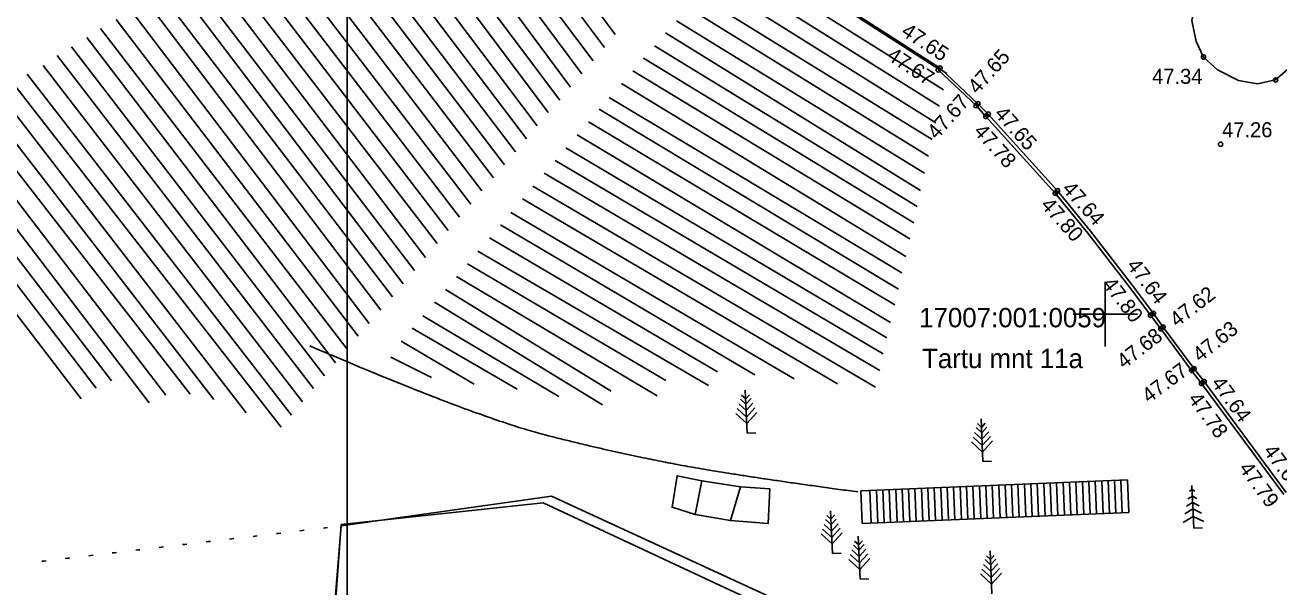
# Model space of a CAD drawing. Extents: x 641282 to 641556, y 6456209 to 6456605.
# Drawn here: x 641449.7 to 641508.1, y 6456387.3 to 6456413.5 of the extents above; entities that cross this region are included whole.
import ezdxf

# ---------------------------------------------------------------- set-up
doc = ezdxf.new("R2010")
doc.units = 0
for name, color, linetype in [('KORGUS', 7, 'Continuous'), ('Level 10', 7, 'Continuous'), ('Level 28', 7, 'Continuous'), ('Level 3', 7, 'Continuous'), ('Level 36', 7, 'Continuous'), ('Level 41', 7, 'Continuous'), ('Level 42', 7, 'Continuous'), ('Level 54', 7, 'Continuous'), ('PIIR', 7, 'Continuous'), ('TEE', 7, 'Continuous'), ('VORK', 7, 'Continuous'), ('VORMISTUS', 7, 'Continuous')]:
    doc.layers.add(name, color=color, linetype=linetype)

msp = doc.modelspace()

# ---------------------------------------------------------------- linework, layer by layer
at = {"layer": 'KORGUS'}
for centre in [(641504.575, 6456411.971), (641492.225, 6456411.373), (641492.307, 6456411.457), (641507.931, 6456410.905), (641493.988, 6456409.716), (641494.074, 6456409.797), (641494.44, 6456409.211), (641494.551, 6456409.319), (641505.37, 6456407.914), (641497.673, 6456405.632), (641497.777, 6456405.749), (641502.105, 6456399.954), (641502.244, 6456400.036), (641502.588, 6456399.322), (641502.692, 6456399.401), (641504.022, 6456397.385), (641504.133, 6456397.464), (641504.481, 6456396.777), (641504.606, 6456396.865)]:
    msp.add_circle(centre, 0.1, dxfattribs=at)
at = {"layer": 'Level 10'}
for p, q in [((641483.258, 6456396.059), (641483.069, 6456396.232)), ((641483.329, 6456394.461), (641483.24, 6456396.459)), ((641483.258, 6456396.059), (641483.43, 6456396.248)), ((641483.296, 6456395.21), (641482.867, 6456395.602)), ((641483.282, 6456395.51), (641482.938, 6456395.824)), ((641483.269, 6456395.809), (641483.009, 6456396.047)), ((641483.269, 6456395.809), (641483.506, 6456396.069)), ((641483.282, 6456395.51), (641483.597, 6456395.854)), ((641483.296, 6456395.21), (641483.688, 6456395.639)), ((641483.309, 6456394.91), (641482.796, 6456395.38)), ((641483.309, 6456394.91), (641483.778, 6456395.423)), ((641494.306, 6456393.134), (641494.217, 6456395.132)), ((641483.729, 6456394.478), (641483.329, 6456394.461)), ((641494.259, 6456394.183), (641493.915, 6456394.498)), ((641494.246, 6456394.483), (641493.986, 6456394.72)), ((641494.234, 6456394.732), (641494.045, 6456394.905)), ((641494.234, 6456394.732), (641494.407, 6456394.921)), ((641494.246, 6456394.483), (641494.483, 6456394.742)), ((641494.259, 6456394.183), (641494.574, 6456394.527)), ((641494.286, 6456393.584), (641493.772, 6456394.053)), ((641494.272, 6456393.883), (641493.844, 6456394.275)), ((641494.272, 6456393.883), (641494.664, 6456394.312)), ((641494.286, 6456393.584), (641494.755, 6456394.097)), ((641494.705, 6456393.152), (641494.306, 6456393.134)), ((641504.122, 6456390.034), (641504.033, 6456392.032)), ((641504.055, 6456391.533), (641503.849, 6456391.406)), ((641504.042, 6456391.833), (641503.919, 6456391.757)), ((641504.042, 6456391.833), (641504.171, 6456391.768)), ((641504.055, 6456391.533), (641504.272, 6456391.425)), ((641504.082, 6456390.934), (641503.708, 6456390.703)), ((641504.069, 6456391.233), (641503.778, 6456391.055)), ((641504.069, 6456391.233), (641504.374, 6456391.081)), ((641504.082, 6456390.934), (641504.475, 6456390.738)), ((641487.238, 6456390.201), (641486.978, 6456390.438)), ((641487.227, 6456390.451), (641487.038, 6456390.624)), ((641487.298, 6456388.852), (641487.209, 6456390.85)), ((641487.227, 6456390.451), (641487.4, 6456390.64)), ((641487.238, 6456390.201), (641487.475, 6456390.46)), ((641504.098, 6456390.584), (641503.635, 6456390.299)), ((641504.098, 6456390.584), (641504.584, 6456390.341)), ((641487.278, 6456389.302), (641486.765, 6456389.771)), ((641487.265, 6456389.602), (641486.836, 6456389.994)), ((641487.251, 6456389.901), (641486.907, 6456390.216)), ((641487.251, 6456389.901), (641487.566, 6456390.245)), ((641487.265, 6456389.602), (641487.657, 6456390.03)), ((641487.278, 6456389.302), (641487.748, 6456389.815)), ((641504.522, 6456390.052), (641504.122, 6456390.034)), ((641488.531, 6456389.016), (641488.271, 6456389.253)), ((641488.519, 6456389.265), (641488.33, 6456389.438)), ((641488.591, 6456387.667), (641488.501, 6456389.665)), ((641488.519, 6456389.265), (641488.692, 6456389.454)), ((641488.531, 6456389.016), (641488.768, 6456389.275)), ((641487.698, 6456388.87), (641487.298, 6456388.852)), ((641488.571, 6456388.116), (641488.057, 6456388.586)), ((641488.557, 6456388.416), (641488.129, 6456388.808)), ((641488.544, 6456388.716), (641488.2, 6456389.031)), ((641488.544, 6456388.716), (641488.859, 6456389.06)), ((641488.557, 6456388.416), (641488.949, 6456388.845)), ((641488.571, 6456388.116), (641489.04, 6456388.63)), ((641494.663, 6456388.333), (641494.404, 6456388.571)), ((641494.652, 6456388.583), (641494.463, 6456388.756)), ((641494.724, 6456386.985), (641494.634, 6456388.983)), ((641494.652, 6456388.583), (641494.825, 6456388.772)), ((641494.663, 6456388.333), (641494.901, 6456388.593)), ((641494.69, 6456387.734), (641494.261, 6456388.126)), ((641494.677, 6456388.034), (641494.333, 6456388.348)), ((641494.677, 6456388.034), (641494.991, 6456388.378)), ((641494.69, 6456387.734), (641495.082, 6456388.163)), ((641494.704, 6456387.434), (641495.173, 6456387.948)), ((641488.99, 6456387.685), (641488.591, 6456387.667)), ((641494.704, 6456387.434), (641494.19, 6456387.904))]:
    msp.add_line(p, q, dxfattribs=at)
at = {"layer": 'Level 28'}
msp.add_lwpolyline([(641461.669, 6456351.825), (641462.601, 6456365.111), (641464.429, 6456390.216), (641473.825, 6456391.21), (641484.86, 6456386.069)], dxfattribs=at)
at = {"layer": 'Level 3'}
for p, q in [((641469.562, 6456423.373), (641477.185, 6456413.016)), ((641468.18, 6456422.518), (641476.149, 6456411.791)), ((641468.865, 6456422.929), (641476.676, 6456412.411)), ((641467.516, 6456422.083), (641475.627, 6456411.191)), ((641466.154, 6456421.251), (641474.599, 6456409.967)), ((641466.835, 6456421.689), (641475.104, 6456410.578)), ((641465.493, 6456420.852), (641474.065, 6456409.384)), ((641464.764, 6456420.43), (641473.555, 6456408.764)), ((641463.411, 6456419.573), (641472.538, 6456407.555)), ((641464.099, 6456419.987), (641473.047, 6456408.162)), ((641462.747, 6456419.146), (641472.03, 6456406.961)), ((641461.383, 6456418.31), (641470.974, 6456405.748)), ((641462.057, 6456418.731), (641471.511, 6456406.35)), ((641460.681, 6456417.893), (641470.458, 6456405.126)), ((641460.004, 6456417.474), (641469.934, 6456404.515)), ((641483.153, 6456417.268), (641492.626, 6456411.203)), ((641458.66, 6456416.637), (641468.892, 6456403.286)), ((641459.33, 6456417.048), (641469.408, 6456403.893)), ((641482.611, 6456416.635), (641492.467, 6456410.454)), ((641458.003, 6456416.232), (641468.351, 6456402.64)), ((641482.09, 6456416.075), (641492.276, 6456409.687)), ((641456.678, 6456415.414), (641467.312, 6456401.411)), ((641457.32, 6456415.801), (641467.833, 6456402.03)), ((641481.581, 6456415.494), (641492.104, 6456408.907)), ((641455.982, 6456414.984), (641466.809, 6456400.811)), ((641481.017, 6456414.871), (641491.94, 6456408.135)), ((641455.346, 6456414.589), (641466.267, 6456400.186)), ((641480.54, 6456414.3), (641491.765, 6456407.362)), ((641453.947, 6456413.714), (641465.208, 6456398.973)), ((641454.635, 6456414.151), (641465.732, 6456399.573)), ((641480.03, 6456413.662), (641491.586, 6456406.572)), ((641453.22, 6456413.298), (641464.699, 6456398.367)), ((641479.521, 6456413.096), (641491.393, 6456405.761)), ((641452.576, 6456412.888), (641464.162, 6456397.733)), ((641479.016, 6456412.502), (641491.246, 6456405.018)), ((641451.205, 6456412.053), (641463.14, 6456396.54)), ((641451.867, 6456412.443), (641463.647, 6456397.128)), ((641478.506, 6456411.928), (641491.085, 6456404.251)), ((641450.553, 6456411.575), (641462.617, 6456395.917)), ((641477.997, 6456411.331), (641490.897, 6456403.508)), ((641449.121, 6456410.79), (641461.626, 6456394.738)), ((641449.806, 6456411.182), (641462.103, 6456395.305)), ((641477.473, 6456410.746), (641490.71, 6456402.682)), ((641448.455, 6456410.332), (641459.998, 6456395.413)), ((641447.755, 6456409.923), (641458.491, 6456396.031)), ((641476.434, 6456409.545), (641490.367, 6456401.163)), ((641476.9, 6456410.091), (641490.532, 6456401.931)), ((641446.415, 6456409.07), (641456.26, 6456396.227)), ((641447.1, 6456409.495), (641457.389, 6456396.274)), ((641445.724, 6456408.642), (641455.488, 6456395.869)), ((641475.933, 6456408.954), (641490.202, 6456400.44)), ((641444.373, 6456407.805), (641453.008, 6456396.563)), ((641445.043, 6456408.224), (641453.73, 6456396.891)), ((641475.41, 6456408.353), (641490.005, 6456399.615)), ((641443.666, 6456407.371), (641452.309, 6456396.057)), ((641474.885, 6456407.74), (641489.828, 6456398.899)), ((641474.392, 6456407.15), (641489.661, 6456398.154)), ((641473.873, 6456406.559), (641489.507, 6456397.375)), ((641473.352, 6456405.956), (641489.303, 6456396.6)), ((641472.863, 6456405.371), (641487.531, 6456396.757)), ((641472.321, 6456404.733), (641485.519, 6456396.983)), ((641471.836, 6456404.162), (641483.691, 6456397.176)), ((641471.333, 6456403.562), (641481.95, 6456397.316)), ((641470.79, 6456402.937), (641481.524, 6456396.674)), ((641470.304, 6456402.345), (641479.546, 6456396.911)), ((641469.798, 6456401.758), (641479.132, 6456396.202)), ((641469.282, 6456401.15), (641477, 6456396.41)), ((641468.764, 6456400.556), (641476.585, 6456395.777)), ((641468.23, 6456399.931), (641474.56, 6456396.166)), ((641467.726, 6456399.345), (641472.623, 6456396.512)), ((641467.217, 6456398.75), (641470.616, 6456396.745)), ((641466.74, 6456397.992), (641468.631, 6456397.047))]:
    msp.add_line(p, q, dxfattribs=at)
at = {"layer": 'Level 36'}
msp.add_line((641483.01, 6456391.958), (641482.543, 6456390.394), dxfattribs=at)
for points in [[(641484.378, 6456391.867), (641484.312, 6456390.254), (641482.543, 6456390.394), (641480.898, 6456390.675), (641479.834, 6456391.01), (641480.061, 6456392.473), (641481.223, 6456392.247), (641480.898, 6456390.675)], [(641481.223, 6456392.247), (641483.01, 6456391.958), (641484.378, 6456391.867)]]:
    msp.add_lwpolyline(points, dxfattribs=at)
at = {"layer": 'Level 41'}
for p, q in [((641461.409, 6456389.785), (641461.509, 6456389.797)), ((641461.509, 6456389.797), (641461.608, 6456389.809)), ((641462.502, 6456389.914), (641462.601, 6456389.926)), ((641462.601, 6456389.926), (641462.7, 6456389.938)), ((641463.594, 6456390.043), (641463.694, 6456390.055)), ((641463.694, 6456390.055), (641463.793, 6456390.067)), ((641455.947, 6456389.141), (641456.047, 6456389.152)), ((641456.047, 6456389.152), (641456.146, 6456389.164)), ((641457.04, 6456389.27), (641457.139, 6456389.281)), ((641457.139, 6456389.281), (641457.238, 6456389.293)), ((641458.132, 6456389.399), (641458.231, 6456389.41)), ((641458.231, 6456389.41), (641458.331, 6456389.422)), ((641459.225, 6456389.528), (641459.324, 6456389.539)), ((641459.324, 6456389.539), (641459.423, 6456389.551)), ((641460.317, 6456389.656), (641460.416, 6456389.668)), ((641460.416, 6456389.668), (641460.516, 6456389.68)), ((641451.578, 6456388.625), (641451.677, 6456388.637)), ((641451.677, 6456388.637), (641451.776, 6456388.648)), ((641452.67, 6456388.754), (641452.769, 6456388.766)), ((641452.769, 6456388.766), (641452.869, 6456388.777)), ((641453.763, 6456388.883), (641453.862, 6456388.895)), ((641453.862, 6456388.895), (641453.961, 6456388.906)), ((641454.855, 6456389.012), (641454.954, 6456389.024)), ((641454.954, 6456389.024), (641455.054, 6456389.035)), ((641450.485, 6456388.496), (641450.585, 6456388.508)), ((641450.585, 6456388.508), (641450.684, 6456388.52))]:
    msp.add_line(p, q, dxfattribs=at)
msp.add_open_spline([(641462.963, 6456398.521), (641470.74, 6456395.187), (641477.298, 6456393.52), (641482.875, 6456392.478), (641488.486, 6456391.725)], degree=2, dxfattribs=at)
at = {"layer": 'Level 42'}
for p, q in [((641501.033, 6456392.289), (641488.618, 6456391.782)), ((641494.8, 6456390.505), (641494.738, 6456392.032)), ((641495.1, 6456390.518), (641495.038, 6456392.045)), ((641495.4, 6456390.53), (641495.337, 6456392.057)), ((641495.699, 6456390.542), (641495.637, 6456392.069)), ((641495.999, 6456390.554), (641495.937, 6456392.081)), ((641496.299, 6456390.566), (641496.237, 6456392.094)), ((641496.599, 6456390.579), (641496.536, 6456392.106)), ((641496.898, 6456390.591), (641496.836, 6456392.118)), ((641497.198, 6456390.603), (641497.136, 6456392.13)), ((641497.498, 6456390.615), (641497.436, 6456392.143)), ((641497.798, 6456390.628), (641497.735, 6456392.155)), ((641498.097, 6456390.64), (641498.035, 6456392.167)), ((641498.397, 6456390.652), (641498.335, 6456392.179)), ((641498.697, 6456390.664), (641498.635, 6456392.192)), ((641498.997, 6456390.677), (641498.934, 6456392.204)), ((641499.296, 6456390.689), (641499.234, 6456392.216)), ((641499.596, 6456390.701), (641499.534, 6456392.228)), ((641499.896, 6456390.713), (641499.834, 6456392.241)), ((641500.196, 6456390.726), (641500.133, 6456392.253)), ((641500.495, 6456390.738), (641500.433, 6456392.265)), ((641500.795, 6456390.75), (641500.733, 6456392.277)), ((641501.095, 6456390.762), (641501.033, 6456392.289)), ((641488.618, 6456391.782), (641488.68, 6456390.255)), ((641489.105, 6456390.273), (641489.043, 6456391.8)), ((641489.405, 6456390.285), (641489.342, 6456391.812)), ((641489.704, 6456390.297), (641489.642, 6456391.824)), ((641490.004, 6456390.309), (641489.942, 6456391.836)), ((641490.304, 6456390.322), (641490.242, 6456391.849)), ((641490.604, 6456390.334), (641490.541, 6456391.861)), ((641490.903, 6456390.346), (641490.841, 6456391.873)), ((641491.203, 6456390.358), (641491.141, 6456391.885)), ((641491.503, 6456390.371), (641491.441, 6456391.898)), ((641491.803, 6456390.383), (641491.74, 6456391.91)), ((641492.102, 6456390.395), (641492.04, 6456391.922)), ((641492.402, 6456390.407), (641492.34, 6456391.934)), ((641492.702, 6456390.42), (641492.64, 6456391.947)), ((641493.002, 6456390.432), (641492.939, 6456391.959)), ((641493.301, 6456390.444), (641493.239, 6456391.971)), ((641493.601, 6456390.456), (641493.539, 6456391.983)), ((641493.901, 6456390.469), (641493.839, 6456391.996)), ((641494.201, 6456390.481), (641494.138, 6456392.008)), ((641494.5, 6456390.493), (641494.438, 6456392.02)), ((641488.68, 6456390.255), (641501.095, 6456390.762))]:
    msp.add_line(p, q, dxfattribs=at)
at = {"layer": 'Level 54'}
for p, q in [((641474.211, 6456391.529), (641474.211, 6456391.529)), ((641464.423, 6456390.141), (641464.423, 6456390.141))]:
    msp.add_line(p, q, dxfattribs=at)
at = {"layer": 'PIIR'}
for points in [[(641420.458, 6456285.114), (641465.212, 6456296.333), (641462.195, 6456317.689), (641463.267, 6456325.055), (641461.277, 6456351.672), (641464.423, 6456390.141), (641474.211, 6456391.529), (641498.628, 6456380.268), (641509.329, 6456378.464), (641526.914, 6456441.428)], [(641484.135, 6456349.547), (641461.277, 6456351.672), (641464.423, 6456390.141), (641474.211, 6456391.529), (641498.628, 6456380.268), (641495.311, 6456365.126)]]:
    msp.add_lwpolyline(points, dxfattribs=at)
at = {"layer": 'TEE'}
for points in [[(641472.21, 6456441.839), (641472.14, 6456441.753), (641474.69, 6456429.04), (641475.862, 6456426.838), (641481.649, 6456418.791), (641483.458, 6456417.068), (641492.258, 6456411.407), (641492.225, 6456411.373), (641493.988, 6456409.716), (641494.44, 6456409.211), (641497.673, 6456405.632), (641499.189, 6456403.776), (641501.15, 6456401.238), (641502.105, 6456399.954), (641502.588, 6456399.322), (641504.022, 6456397.385), (641504.481, 6456396.777), (641508.308, 6456391.602)], [(641472.21, 6456441.839), (641474.754, 6456429.067), (641475.936, 6456426.875), (641481.699, 6456418.845), (641483.505, 6456417.116), (641492.307, 6456411.457), (641494.074, 6456409.797), (641494.551, 6456409.319), (641497.777, 6456405.749), (641499.306, 6456403.869), (641501.275, 6456401.338), (641502.244, 6456400.036), (641502.692, 6456399.401), (641504.133, 6456397.464), (641504.606, 6456396.865), (641508.429, 6456391.706)], [(641505.672, 6456416.382), (641504.898, 6456415.896), (641504.42, 6456415.288), (641504.035, 6456413.675), (641504.239, 6456412.703), (641504.575, 6456411.971), (641505.223, 6456411.373), (641506.205, 6456410.884), (641507.089, 6456410.729), (641507.931, 6456410.905), (641509.53, 6456412.299), (641510.052, 6456413.618)]]:
    msp.add_lwpolyline(points, dxfattribs=at)
at = {"layer": 'VORK'}
for q in [(641500, 6456401.5), (641498.5, 6456400), (641501.5, 6456400), (641500, 6456398.5)]:
    msp.add_line((641500, 6456400), q, dxfattribs=at)
at = {"layer": 'VORMISTUS'}
msp.add_lwpolyline([(641464.694, 6456475.649), (641554.694, 6456475.649), (641554.694, 6456337.149), (641464.694, 6456337.149)], close=True, dxfattribs=at)

# ---------------------------------------------------------------- texts
at = {"layer": 'KORGUS'}
for s, rotation, p in [('47.65', 326.58947, (641490.45, 6456413.027)), ('47.67', 326.58947, (641489.776, 6456411.902)), ('47.65', 48.13748, (641494.049, 6456410.202)), ('47.67', 48.13748, (641492.154, 6456408.093)), ('47.65', 311.88967, (641494.796, 6456409.307)), ('47.78', 311.88967, (641493.832, 6456408.484)), ('47.64', 311.88967, (641497.95, 6456405.807)), ('47.80', 311.88967, (641496.957, 6456405.051)), ('47.64', 307.53729, (641500.962, 6456402.259)), ('47.80', 307.53729, (641499.831, 6456401.396)), ('47.62', 37.73676, (641503.341, 6456399.368)), ('47.63', 38.60472, (641504.416, 6456397.734)), ('47.68', 37.73676, (641500.875, 6456397.425)), ('47.67', 36.75753, (641502.033, 6456395.828)), ('47.64', 306.04727, (641504.907, 6456396.79)), ('47.78', 306.04727, (641503.825, 6456396.051)), ('47.63', 306.14424, (641507.329, 6456393.627)), ('47.79', 306.14424, (641506.193, 6456392.816))]:
    msp.add_text(s, height=0.7, rotation=rotation, dxfattribs=at).set_placement(p)
for s, p in [('47.34', (641502.183, 6456410.725)), ('47.26', (641505.441, 6456408.239))]:
    msp.add_text(s, height=0.7, dxfattribs=at).set_placement(p)
at = {"layer": 'PIIR'}
for s, p in [('17007:001:0059', (641491.335, 6456399.39)), ('Tartu mnt 11a', (641491.469, 6456397.49))]:
    msp.add_text(s, height=0.9, dxfattribs=at).set_placement(p)

doc.saveas('drawing.dxf')
